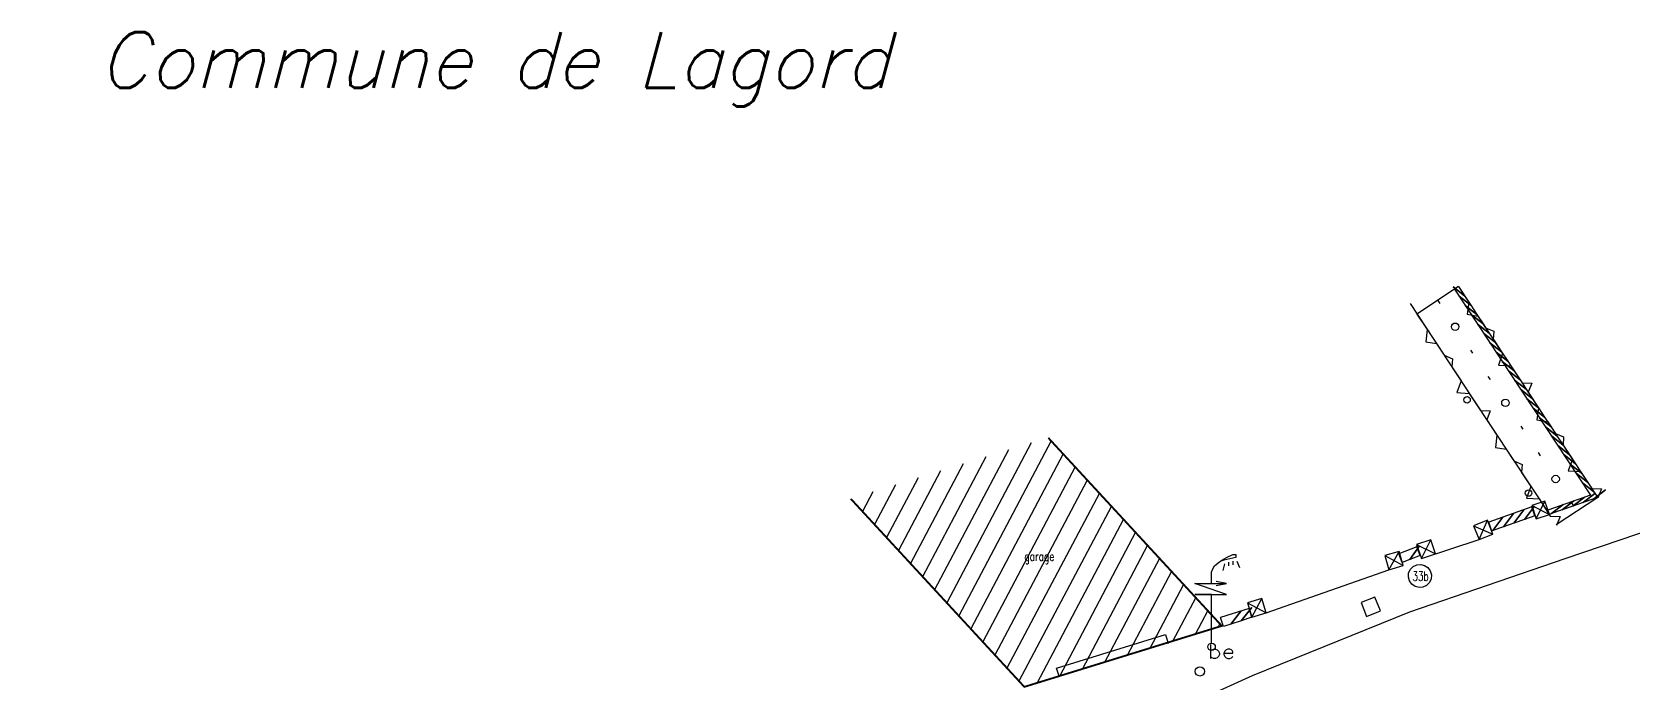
# Model space of a CAD drawing. Extents: x 329973 to 330360, y 136304 to 136475.
# Drawn here: x 330224.19 to 330258.57, y 136440.14 to 136454.1 of the extents above; entities that cross this region are included whole.
import ezdxf
from ezdxf.enums import TextEntityAlignment as Align

# ---------------------------------------------------------------- set-up
doc = ezdxf.new("R2010")
doc.units = 0
for name, color, linetype in [('TOP$BATI', 7, 'Continuous'), ('TOP$EAU', 7, 'Continuous'), ('TOP$MUR-CLOT', 7, 'Continuous'), ('TOP$PARCELLE', 7, 'Continuous'), ('TOP$RECL', 7, 'Continuous'), ('TOP$TOPO', 7, 'Continuous'), ('TOP$TXTEP', 7, 'Continuous'), ('TOP$TXTNO', 7, 'Continuous'), ('TOP$VANNE', 7, 'Continuous'), ('TOP$VEGETAUX', 7, 'Continuous'), ('TOP$VOIRIE', 7, 'Continuous')]:
    doc.layers.add(name, color=color, linetype=linetype)
doc.styles.add('J8', font='SIMPLEX', dxfattribs={"height": 10})
doc.styles.add('NC1', font='SIMPLEX', dxfattribs={"width": 0.7, "height": 0.2})
doc.styles.get("Standard").update_dxf_attribs({"font": 'SIMPLEX'})

# ---------------------------------------------------------------- blocks, each defined once
blk = doc.blocks.new('1S075')
at = {"color": 0}
blk.add_circle((0, 0), 0.1, dxfattribs=at)
at = {"color": 0, "width": 1.354839}
blk.add_text('be', height=0.3, dxfattribs=at).set_placement((0.16, 0.28), (0.76, 0.28), align=Align.FIT)
blk = doc.blocks.new('1S060')
at = {"color": 0}
for p, q in [((0.02, 1.66), (0.06, 1.74)), ((0.06, 1.74), (0.14, 1.8)), ((0.14, 1.8), (0.22, 1.86)), ((0.26, 1.86), (0.2, 1.84)), ((0.22, 1.86), (0.32, 1.92)), ((0.28, 1.78), (0.24, 1.64)), ((0.52, 1.92), (0.26, 1.86)), ((0.32, 1.92), (0.46, 1.98)), ((0.36, 1.82), (0.36, 1.74)), ((0.46, 1.98), (0.5, 1.98)), ((0.46, 1.84), (0.46, 1.76)), ((0.5, 1.98), (0.52, 1.98)), ((0.52, 1.98), (0.52, 1.96)), ((0.52, 1.96), (0.52, 1.94)), ((0.52, 1.94), (0.52, 1.92)), ((0.54, 1.84), (0.6, 1.7)), ((0, 1.6), (0.02, 1.66)), ((0, 1.36), (0, 1.6)), ((0.32, 1.36), (0.1, 1.4)), ((0.32, 1.12), (-0.36, 1.36)), ((-0.36, 1.36), (0.32, 1.36)), ((0, 1.12), (-0.36, 1.12)), ((-0.36, 1.12), (0.32, 1.12)), ((0, 0.08), (0, 1.12)), ((0.1, 1.32), (0.32, 1.36))]:
    blk.add_line(p, q, dxfattribs=at)
blk.add_circle((0, 0), 0.08, dxfattribs=at)
blk = doc.blocks.new('1S059')
at = {"color": 0}
for p, q in [((0.16, 0.16), (-0.16, 0.16)), ((-0.16, 0.16), (-0.16, -0.16)), ((0, 0), (0, 0)), ((0.16, -0.16), (0.16, 0.16)), ((-0.16, -0.16), (0.16, -0.16))]:
    blk.add_line(p, q, dxfattribs=at)
blk = doc.blocks.new('2S072')
at = {"color": 0}
for p, q in [((1, 1), (0, 1)), ((0, 1), (0, 0)), ((0, 0), (1, 1)), ((1, 1), (0, 1)), ((0, 1), (1, 0)), ((0, 0), (1, 0)), ((1, 0), (1, 1))]:
    blk.add_line(p, q, dxfattribs=at)

msp = doc.modelspace()

# ---------------------------------------------------------------- linework, layer by layer
at = {"layer": 'TOP$BATI', "color": 0, "const_width": 0.04}
msp.add_lwpolyline([(330246.041, 136445.384), (330249.772, 136441.345), (330245.526, 136440.035), (330241.795, 136444.074)], dxfattribs=at)
at = {"layer": 'TOP$BATI', "color": 1}
for points in [[(330245.187, 136445.127), (330243.598, 136442.121)], [(330245.673, 136445.277), (330243.857, 136441.84)], [(330244.214, 136444.827), (330243.08, 136442.682)], [(330244.7, 136444.977), (330243.339, 136442.401)], [(330243.241, 136444.527), (330242.562, 136443.242)], [(330243.727, 136444.677), (330242.821, 136442.962)], [(330242.268, 136444.226), (330242.044, 136443.803)], [(330242.754, 136444.377), (330242.303, 136443.523)]]:
    msp.add_lwpolyline(points, dxfattribs=at)
for points, elevation in [([(330246.103, 136445.319), (330244.116, 136441.56)], 0.133), ([(330246.362, 136445.039), (330244.375, 136441.279)], 0.661), ([(330246.621, 136444.758), (330244.634, 136440.999)], 1.189), ([(330246.88, 136444.478), (330244.893, 136440.719)], 1.717), ([(330247.139, 136444.197), (330245.152, 136440.438)], 2.245), ([(330247.398, 136443.917), (330245.411, 136440.158)], 2.773), ([(330247.657, 136443.637), (330245.794, 136440.111)], 3.301), ([(330247.916, 136443.356), (330246.28, 136440.261)], 3.829), ([(330248.175, 136443.076), (330246.767, 136440.411)], 4.357), ([(330248.434, 136442.795), (330247.253, 136440.561)], 4.886), ([(330248.693, 136442.515), (330247.74, 136440.712)], 5.414), ([(330248.952, 136442.234), (330248.226, 136440.862)], 5.942), ([(330249.211, 136441.954), (330248.713, 136441.012)], 6.47), ([(330249.47, 136441.674), (330249.199, 136441.162)], 6.998), ([(330249.729, 136441.393), (330249.686, 136441.312)], 7.526)]:
    msp.add_lwpolyline(points, dxfattribs=dict(at, elevation=elevation))
at = {"layer": 'TOP$MUR-CLOT', "color": 0}
for points in [[(330254.861, 136448.632), (330254.994, 136448.432), (330254.745, 136448.627), (330254.994, 136448.432), (330255.126, 136448.232), (330254.877, 136448.427), (330255.126, 136448.232), (330255.258, 136448.031), (330255.009, 136448.226), (330255.258, 136448.031), (330255.391, 136447.831), (330255.142, 136448.026), (330255.391, 136447.831), (330255.523, 136447.631), (330255.274, 136447.826), (330255.523, 136447.631), (330255.655, 136447.431), (330255.406, 136447.626), (330255.655, 136447.431), (330255.788, 136447.231), (330255.539, 136447.426), (330255.788, 136447.231), (330255.92, 136447.03), (330255.671, 136447.225), (330255.92, 136447.03), (330256.052, 136446.83), (330255.804, 136447.025), (330256.052, 136446.83), (330256.185, 136446.63), (330255.936, 136446.825), (330256.185, 136446.63), (330256.317, 136446.43), (330256.068, 136446.625), (330256.317, 136446.43), (330256.449, 136446.23), (330256.201, 136446.425), (330256.449, 136446.23), (330256.582, 136446.029), (330256.333, 136446.224), (330256.582, 136446.029), (330256.714, 136445.829), (330256.465, 136446.024), (330256.714, 136445.829), (330256.847, 136445.629), (330256.598, 136445.824), (330256.847, 136445.629), (330256.979, 136445.429), (330256.73, 136445.624), (330256.979, 136445.429), (330257.111, 136445.229), (330256.862, 136445.424), (330257.111, 136445.229), (330257.244, 136445.028), (330256.995, 136445.223), (330257.244, 136445.028), (330257.376, 136444.828), (330257.127, 136445.023), (330257.376, 136444.828), (330257.508, 136444.628), (330257.259, 136444.823), (330257.508, 136444.628), (330257.641, 136444.428), (330257.392, 136444.623), (330257.641, 136444.428), (330257.773, 136444.227), (330257.524, 136444.423), (330257.773, 136444.227), (330257.856, 136444.102), (330257.771, 136444.072), (330258.022, 136444.266), (330257.771, 136444.072), (330257.545, 136443.993), (330257.795, 136444.187), (330257.545, 136443.993), (330257.318, 136443.914), (330257.569, 136444.108), (330257.318, 136443.914), (330257.092, 136443.835), (330257.342, 136444.028), (330257.092, 136443.835), (330256.865, 136443.756), (330257.115, 136443.949), (330256.865, 136443.756), (330256.816, 136443.739)], [(330254.861, 136448.632), (330254.778, 136448.577)], [(330254.778, 136448.577), (330257.702, 136444.154), (330256.783, 136443.833)]]:
    msp.add_lwpolyline(points, dxfattribs=at)
for points, elevation in [([(330256.44, 136443.9), (330255.513, 136443.572)], 7.883), ([(330256.507, 136443.711), (330256.28, 136443.631), (330256.497, 136443.92), (330256.28, 136443.631), (330256.054, 136443.551), (330256.27, 136443.84), (330256.054, 136443.551), (330255.828, 136443.471), (330256.044, 136443.759), (330255.828, 136443.471), (330255.602, 136443.391), (330255.818, 136443.679), (330255.602, 136443.391), (330255.58, 136443.383)], 7.883), ([(330256.507, 136443.711), (330256.44, 136443.9)], 7.883), ([(330256.816, 136443.739), (330256.783, 136443.833)], 7.883), ([(330255.58, 136443.383), (330255.513, 136443.572)], 7.823), ([(330253.968, 136443.042), (330253.582, 136442.893)], 7.747), ([(330254.04, 136442.855), (330253.816, 136442.769), (330254.024, 136443.064), (330253.816, 136442.769), (330253.654, 136442.707)], 7.747), ([(330254.04, 136442.855), (330253.968, 136443.042)], 7.747), ([(330253.654, 136442.707), (330253.582, 136442.893)], 7.74), ([(330250.36, 136441.721), (330249.747, 136441.526)], 7.677), ([(330250.421, 136441.53), (330250.192, 136441.457), (330250.418, 136441.739), (330250.192, 136441.457), (330249.964, 136441.384), (330250.189, 136441.666), (330249.964, 136441.384), (330249.808, 136441.335)], 7.677), ([(330250.421, 136441.53), (330250.36, 136441.721)], 7.677), ([(330249.808, 136441.335), (330249.747, 136441.526)], 7.669)]:
    msp.add_lwpolyline(points, dxfattribs=dict(at, elevation=elevation))
at = {"layer": 'TOP$PARCELLE'}
for points, elevation in [([(330254.065, 136442.79), (330255.305, 136443.199)], 7.747), ([(330250.729, 136441.626), (330253.367, 136442.551)], 7.715)]:
    msp.add_lwpolyline(points, dxfattribs=dict(at, elevation=elevation))
at = {"layer": 'TOP$TOPO'}
for points in [[(330253.79, 136442.479), (330253.826, 136442.558), (330253.886, 136442.62), (330253.964, 136442.657), (330254.05, 136442.666), (330254.133, 136442.644), (330254.204, 136442.596), (330254.255, 136442.526), (330254.278, 136442.443), (330254.272, 136442.357), (330254.236, 136442.278), (330254.176, 136442.216), (330254.098, 136442.179), (330254.013, 136442.17), (330253.929, 136442.192), (330253.858, 136442.24), (330253.807, 136442.31), (330253.784, 136442.393), (330253.79, 136442.479)], [(330246.28, 136440.246), (330246.221, 136440.438), (330248.561, 136441.159), (330248.62, 136440.967)]]:
    msp.add_lwpolyline(points, dxfattribs=at)
at = {"layer": 'TOP$VEGETAUX', "color": 3}
for points in [[(330254.861, 136448.632), (330253.969, 136448.042)], [(330254.861, 136448.632), (330255.082, 136448.298), (330255.049, 136448.037), (330255.28, 136447.998)], [(330254.415, 136448.337), (330254.459, 136448.27)], [(330253.969, 136448.042), (330254.189, 136447.708), (330254.157, 136447.447), (330254.388, 136447.408)]]:
    msp.add_lwpolyline(points, dxfattribs=at)
for points, elevation in [([(330255.28, 136447.998), (330255.446, 136447.748), (330255.623, 136447.673), (330255.611, 136447.498)], 1.11), ([(330254.388, 136447.408), (330254.553, 136447.158), (330254.731, 136447.083), (330254.719, 136446.907)], 1.11), ([(330255.121, 136447.269), (330255.165, 136447.202)], 1.87), ([(330255.611, 136447.498), (330255.81, 136447.197), (330255.719, 136446.946), (330255.986, 136446.93)], 1.987), ([(330254.719, 136446.907), (330254.917, 136446.607), (330254.827, 136446.356), (330255.094, 136446.34)], 1.987), ([(330255.986, 136446.93), (330256.229, 136446.563), (330256.438, 136446.558), (330256.361, 136446.363)], 2.98), ([(330255.496, 136446.702), (330255.54, 136446.635)], 2.864), ([(330255.094, 136446.34), (330255.336, 136445.973), (330255.545, 136445.967), (330255.469, 136445.773)], 2.98), ([(330256.361, 136446.363), (330256.582, 136446.029), (330256.549, 136445.768), (330256.78, 136445.729)], 3.974), ([(330255.469, 136445.773), (330255.689, 136445.439), (330255.657, 136445.178), (330255.888, 136445.139)], 3.974), ([(330256.202, 136445.634), (330256.246, 136445.567)], 4.734), ([(330256.78, 136445.729), (330256.946, 136445.479), (330257.123, 136445.404), (330257.111, 136445.229)], 5.084), ([(330255.888, 136445.139), (330256.053, 136444.889), (330256.231, 136444.814), (330256.219, 136444.638)], 5.084), ([(330257.111, 136445.229), (330257.31, 136444.928), (330257.22, 136444.677), (330257.486, 136444.661)], 5.961), ([(330256.577, 136445.067), (330256.621, 136445)], 5.727), ([(330256.219, 136444.638), (330256.417, 136444.338), (330256.327, 136444.087), (330256.594, 136444.071)], 5.961), ([(330257.486, 136444.661), (330257.729, 136444.294), (330257.938, 136444.289), (330257.861, 136444.094)], 6.954), ([(330257.856, 136444.102), (330256.963, 136443.512)], 7.934), ([(330256.594, 136444.071), (330256.836, 136443.704), (330257.045, 136443.698), (330256.969, 136443.504)], 6.954), ([(330257.283, 136443.999), (330257.327, 136443.932)], 7.597)]:
    msp.add_lwpolyline(points, dxfattribs=dict(at, elevation=elevation))
for centre in [(330254.79, 136447.77, 0.993), (330255.871, 136446.135, 3.857), (330256.952, 136444.5, 6.721)]:
    msp.add_circle(centre, 0.08, dxfattribs=at)
at = {"layer": 'TOP$VOIRIE'}
for points, elevation in [([(330253.821, 136448.269), (330255.145, 136446.267), (330256.468, 136444.265), (330256.816, 136443.739)], 7.883), ([(330214.397, 136421.928), (330224.12, 136426.935), (330226.413, 136428.12), (330234.924, 136432.533), (330244.211, 136437.308), (330249.484, 136439.852), (330250.435, 136440.283), (330253.816, 136441.647), (330257.153, 136442.796), (330264.967, 136445.441)], 5.501)]:
    msp.add_lwpolyline(points, dxfattribs=dict(at, elevation=elevation))
for centre in [(330255.045, 136446.201, 11.389), (330256.368, 136444.199, 14.896)]:
    msp.add_circle(centre, 0.07, dxfattribs=at)

# ---------------------------------------------------------------- block references
at = {"layer": 'TOP$BATI'}
for p, xscale, yscale, zscale, rotation in [((330256.53, 136443.645, 7.883), 0.301051490581689, 0.301051490581689, 0.014, 18.1942116745055), ((330255.305, 136443.199, 7.823), 0.320512090270842, 0.320512090270842, 0.019, 21.60223608621661), ((330254.065, 136442.79, 7.747), 0.319081494317304, 0.319081494317304, 0.018, 18.83243546445837), ((330253.367, 136442.551, 7.74), 0.318402261278408, 0.318402261278408, 0.024999999999999, 16.04426686215091), ((330250.421, 136441.53, 7.677), 0.322614320838254, 0.322614320838254, 0.038, 17.31164610621911)]:
    msp.add_blockref('2S072', p, dxfattribs=dict(at, xscale=xscale, yscale=yscale, zscale=zscale, rotation=rotation))
at = {"layer": 'TOP$EAU'}
msp.add_blockref('1S075', (330249.301, 136440.368, 7.522), dxfattribs=at)
at = {"layer": 'TOP$RECL'}
msp.add_blockref('1S060', (330249.553, 136440.896, 7.611), dxfattribs=at)
at = {"layer": 'TOP$VANNE', "rotation": 291.9706727369004}
msp.add_blockref('1S059', (330252.975, 136441.757, 7.623), dxfattribs=at)

# ---------------------------------------------------------------- texts
at = {"layer": 'TOP$TXTEP', "style": 'J8', "oblique": 15}
msp.add_text('Commune de Lagord', height=1.2, dxfattribs=at).set_placement((330234.131, 136452.901), align=Align.CENTER)
at = {"layer": 'TOP$TXTNO', "style": 'NC1', "width": 0.7}
for s, p in [('garage', (330245.85, 136442.739, -999)), ('33b', (330254.046, 136442.312, -999))]:
    msp.add_text(s, height=0.2, dxfattribs=at).set_placement(p, align=Align.CENTER)

doc.saveas('drawing.dxf')
